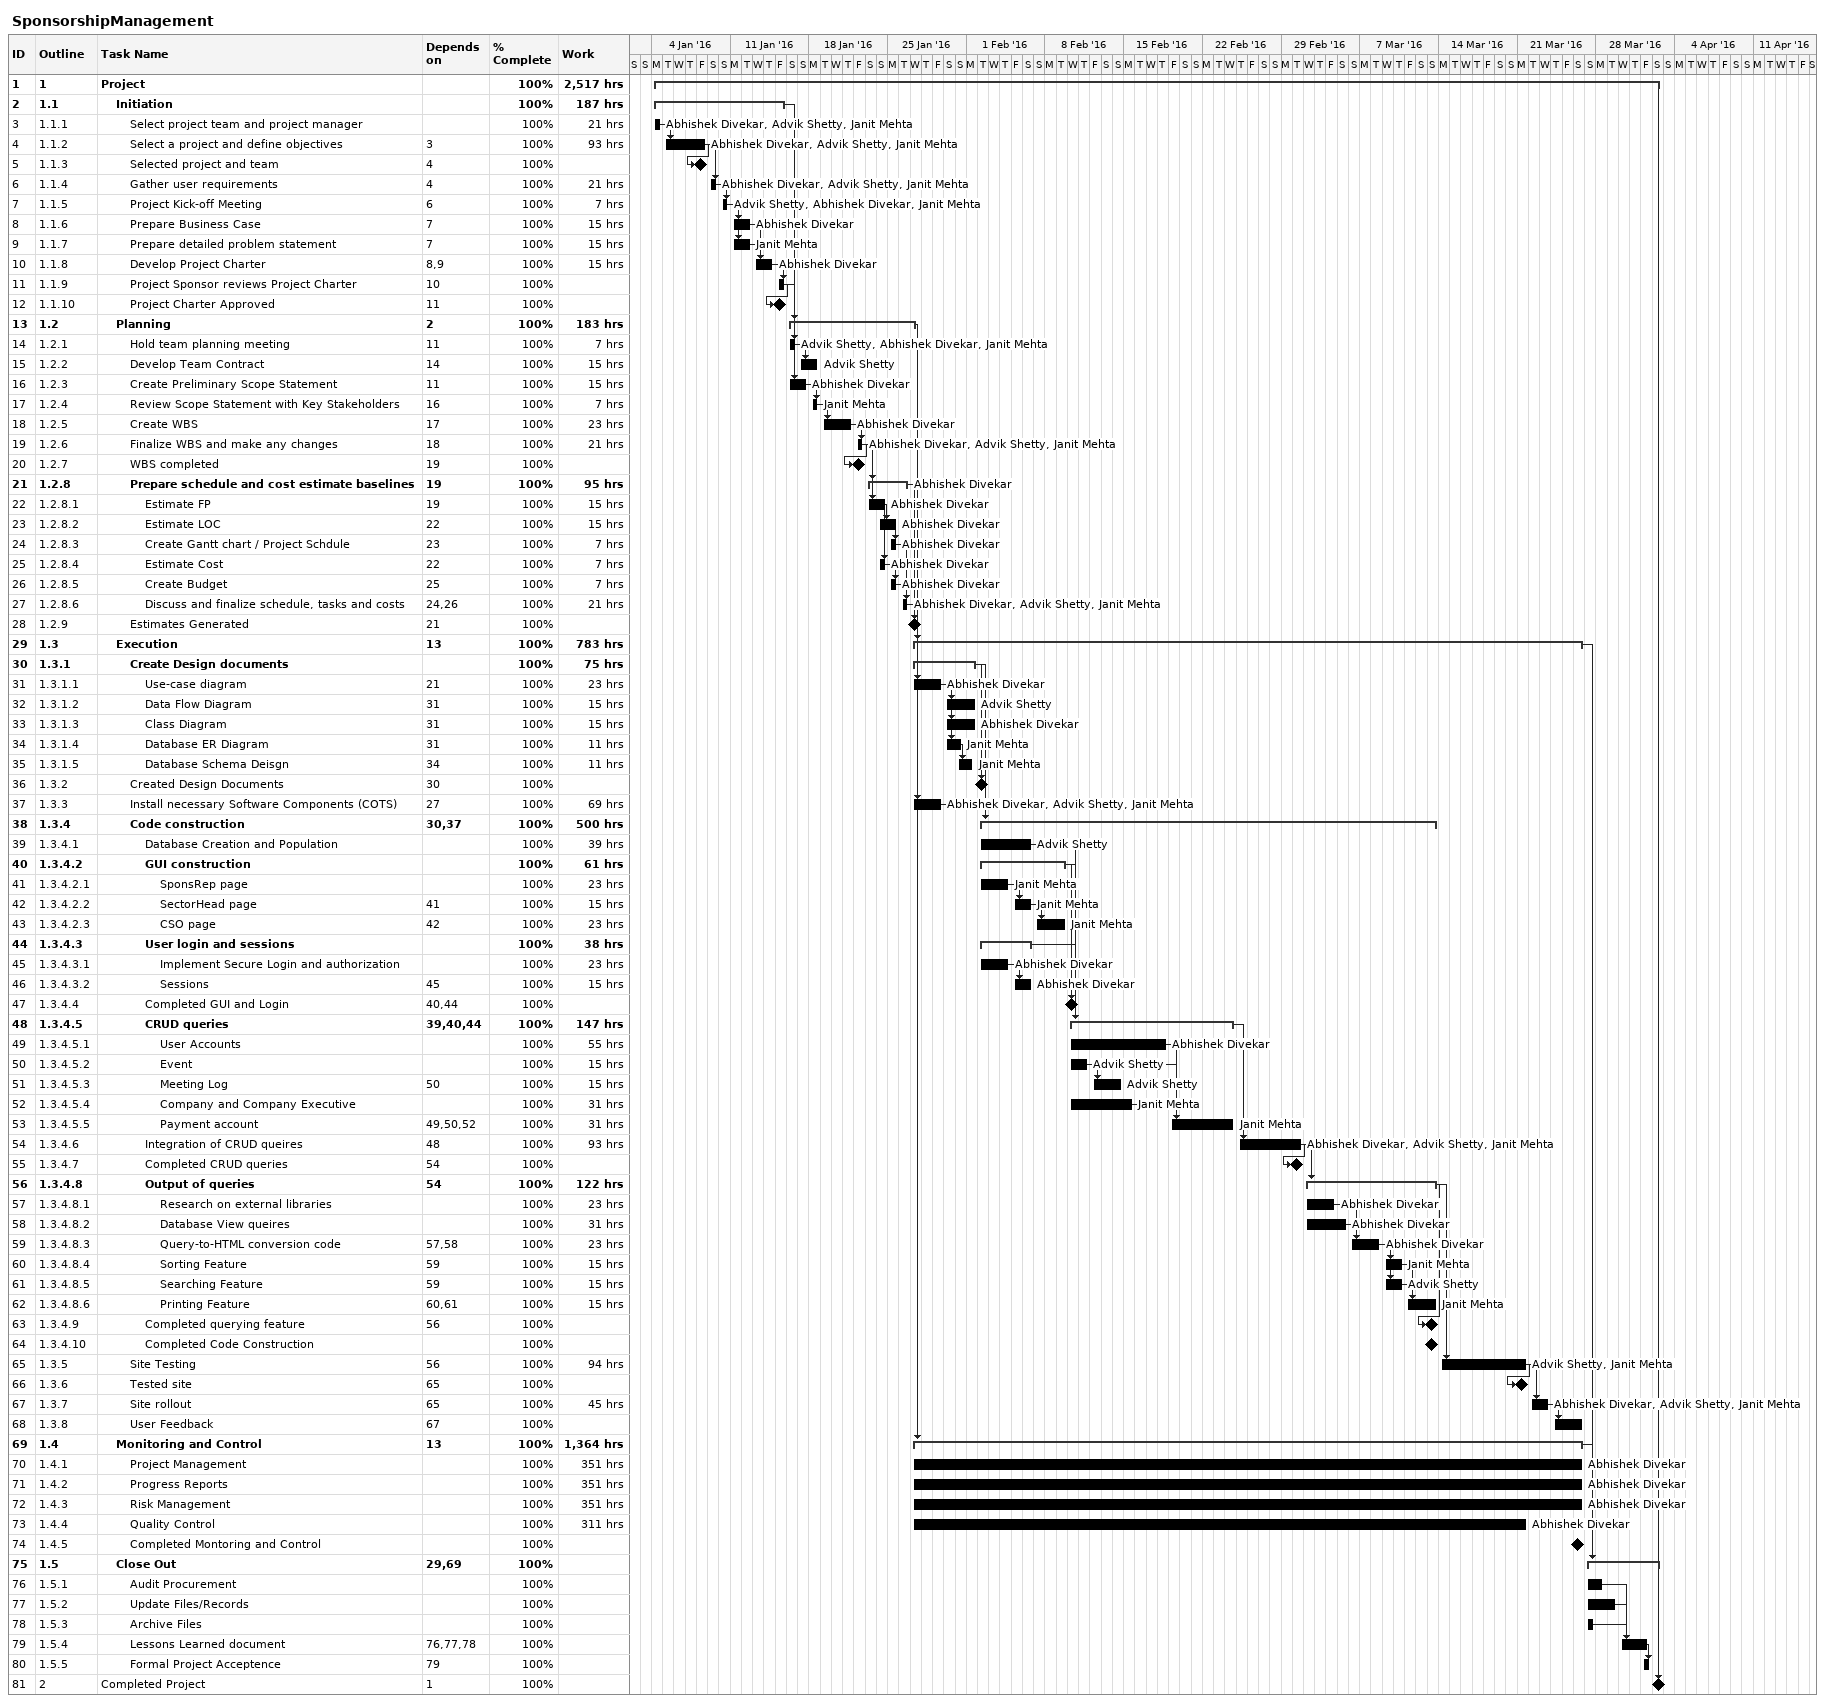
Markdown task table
SponsorshipManagement

| ID | WBS | Task | Start | Finish | Predecessors | Resources | % complete | Work (h) |
|---|---|---|---|---|---|---|---|---|
| 1 | 1 | **Project** | 2016-01-04 | 2016-04-02 |  |  | 100 | 2517 |
| 2 | 1.1 | **Initiation** | 2016-01-04 | 2016-01-15 |  |  | 100 | 187 |
| 3 | 1.1.1 | Select project team and project manager | 2016-01-04 | 2016-01-04 |  | Abhishek Divekar, Advik Shetty, Janit Mehta | 100 | 21 |
| 4 | 1.1.2 | Select a project and define objectives | 2016-01-05 | 2016-01-08 | 3 | Abhishek Divekar, Advik Shetty, Janit Mehta | 100 | 93 |
| 5 | 1.1.3 | Selected project and team (milestone) | 2016-01-08 | 2016-01-08 | 4 |  | 100 |  |
| 6 | 1.1.4 | Gather user requirements | 2016-01-09 | 2016-01-09 | 4 | Abhishek Divekar, Advik Shetty, Janit Mehta | 100 | 21 |
| 7 | 1.1.5 | Project Kick-off Meeting | 2016-01-10 | 2016-01-10 | 6 | Advik Shetty, Abhishek Divekar, Janit Mehta | 100 | 7 |
| 8 | 1.1.6 | Prepare Business Case | 2016-01-11 | 2016-01-12 | 7 | Abhishek Divekar | 100 | 15 |
| 9 | 1.1.7 | Prepare detailed problem statement | 2016-01-11 | 2016-01-12 | 7 | Janit Mehta | 100 | 15 |
| 10 | 1.1.8 | Develop Project Charter | 2016-01-13 | 2016-01-14 | 8, 9 | Abhishek Divekar | 100 | 15 |
| 11 | 1.1.9 | Project Sponsor reviews Project Charter | 2016-01-15 | 2016-01-15 | 10 |  | 100 |  |
| 12 | 1.1.10 | Project Charter Approved (milestone) | 2016-01-15 | 2016-01-15 | 11 |  | 100 |  |
| 13 | 1.2 | **Planning** | 2016-01-16 | 2016-01-27 | 2 |  | 100 | 183 |
| 14 | 1.2.1 | Hold team planning meeting | 2016-01-16 | 2016-01-16 | 11 | Advik Shetty, Abhishek Divekar, Janit Mehta | 100 | 7 |
| 15 | 1.2.2 | Develop Team Contract | 2016-01-17 | 2016-01-18 | 14 | Advik Shetty | 100 | 15 |
| 16 | 1.2.3 | Create Preliminary Scope Statement | 2016-01-16 | 2016-01-17 | 11 | Abhishek Divekar | 100 | 15 |
| 17 | 1.2.4 | Review Scope Statement with Key Stakeholders | 2016-01-18 | 2016-01-18 | 16 | Janit Mehta | 100 | 7 |
| 18 | 1.2.5 | Create WBS | 2016-01-19 | 2016-01-21 | 17 | Abhishek Divekar | 100 | 23 |
| 19 | 1.2.6 | Finalize WBS and make any changes | 2016-01-22 | 2016-01-22 | 18 | Abhishek Divekar, Advik Shetty, Janit Mehta | 100 | 21 |
| 20 | 1.2.7 | WBS completed (milestone) | 2016-01-22 | 2016-01-22 | 19 |  | 100 |  |
| 21 | 1.2.8 | **Prepare schedule and cost estimate baselines** | 2016-01-23 | 2016-01-26 | 19 | Abhishek Divekar | 100 | 95 |
| 22 | 1.2.8.1 | Estimate FP | 2016-01-23 | 2016-01-24 | 19 | Abhishek Divekar | 100 | 15 |
| 23 | 1.2.8.2 | Estimate LOC | 2016-01-24 | 2016-01-25 | 22 | Abhishek Divekar | 100 | 15 |
| 24 | 1.2.8.3 | Create Gantt chart / Project Schdule | 2016-01-25 | 2016-01-25 | 23 | Abhishek Divekar | 100 | 7 |
| 25 | 1.2.8.4 | Estimate Cost | 2016-01-24 | 2016-01-24 | 22 | Abhishek Divekar | 100 | 7 |
| 26 | 1.2.8.5 | Create Budget | 2016-01-25 | 2016-01-25 | 25 | Abhishek Divekar | 100 | 7 |
| 27 | 1.2.8.6 | Discuss and finalize schedule, tasks and costs | 2016-01-26 | 2016-01-26 | 24, 26 | Abhishek Divekar, Advik Shetty, Janit Mehta | 100 | 21 |
| 28 | 1.2.9 | Estimates Generated (milestone) | 2016-01-27 | 2016-01-27 | 21 |  | 100 |  |
| 29 | 1.3 | **Execution** | 2016-01-27 | 2016-03-26 | 13 |  | 100 | 783 |
| 30 | 1.3.1 | **Create Design documents** | 2016-01-27 | 2016-02-01 |  |  | 100 | 75 |
| 31 | 1.3.1.1 | Use-case diagram | 2016-01-27 | 2016-01-29 | 21 | Abhishek Divekar | 100 | 23 |
| 32 | 1.3.1.2 | Data Flow Diagram | 2016-01-30 | 2016-02-01 | 31 | Advik Shetty | 100 | 15 |
| 33 | 1.3.1.3 | Class Diagram | 2016-01-30 | 2016-02-01 | 31 | Abhishek Divekar | 100 | 15 |
| 34 | 1.3.1.4 | Database ER Diagram | 2016-01-30 | 2016-01-31 | 31 | Janit Mehta | 100 | 11 |
| 35 | 1.3.1.5 | Database Schema Deisgn | 2016-01-31 | 2016-02-01 | 34 | Janit Mehta | 100 | 11 |
| 36 | 1.3.2 | Created Design Documents (milestone) | 2016-02-02 | 2016-02-02 | 30 |  | 100 |  |
| 37 | 1.3.3 | Install necessary Software Components (COTS) | 2016-01-27 | 2016-01-29 | 27 | Abhishek Divekar, Advik Shetty, Janit Mehta | 100 | 69 |
| 38 | 1.3.4 | **Code construction** | 2016-02-02 | 2016-03-13 | 30, 37 |  | 100 | 500 |
| 39 | 1.3.4.1 | Database Creation and Population | 2016-02-02 | 2016-02-06 |  | Advik Shetty | 100 | 39 |
| 40 | 1.3.4.2 | **GUI construction** | 2016-02-02 | 2016-02-09 |  |  | 100 | 61 |
| 41 | 1.3.4.2.1 | SponsRep page | 2016-02-02 | 2016-02-04 |  | Janit Mehta | 100 | 23 |
| 42 | 1.3.4.2.2 | SectorHead page | 2016-02-05 | 2016-02-06 | 41 | Janit Mehta | 100 | 15 |
| 43 | 1.3.4.2.3 | CSO page | 2016-02-07 | 2016-02-09 | 42 | Janit Mehta | 100 | 23 |
| 44 | 1.3.4.3 | **User login and sessions** | 2016-02-02 | 2016-02-06 |  |  | 100 | 38 |
| 45 | 1.3.4.3.1 | Implement Secure Login and authorization | 2016-02-02 | 2016-02-04 |  | Abhishek Divekar | 100 | 23 |
| 46 | 1.3.4.3.2 | Sessions | 2016-02-05 | 2016-02-06 | 45 | Abhishek Divekar | 100 | 15 |
| 47 | 1.3.4.4 | Completed GUI and Login (milestone) | 2016-02-10 | 2016-02-10 | 40, 44 |  | 100 |  |
| 48 | 1.3.4.5 | **CRUD queries** | 2016-02-10 | 2016-02-24 | 39, 40, 44 |  | 100 | 147 |
| 49 | 1.3.4.5.1 | User Accounts | 2016-02-10 | 2016-02-18 |  | Abhishek Divekar | 100 | 55 |
| 50 | 1.3.4.5.2 | Event | 2016-02-10 | 2016-02-11 |  | Advik Shetty | 100 | 15 |
| 51 | 1.3.4.5.3 | Meeting Log | 2016-02-12 | 2016-02-14 | 50 | Advik Shetty | 100 | 15 |
| 52 | 1.3.4.5.4 | Company and Company Executive | 2016-02-10 | 2016-02-15 |  | Janit Mehta | 100 | 31 |
| 53 | 1.3.4.5.5 | Payment account | 2016-02-19 | 2016-02-24 | 49, 50, 52 | Janit Mehta | 100 | 31 |
| 54 | 1.3.4.6 | Integration of CRUD queires | 2016-02-25 | 2016-03-01 | 48 | Abhishek Divekar, Advik Shetty, Janit Mehta | 100 | 93 |
| 55 | 1.3.4.7 | Completed CRUD queries (milestone) | 2016-03-01 | 2016-03-01 | 54 |  | 100 |  |
| 56 | 1.3.4.8 | **Output of queries** | 2016-03-02 | 2016-03-13 | 54 |  | 100 | 122 |
| 57 | 1.3.4.8.1 | Research on external libraries | 2016-03-02 | 2016-03-04 |  | Abhishek Divekar | 100 | 23 |
| 58 | 1.3.4.8.2 | Database View queires | 2016-03-02 | 2016-03-05 |  | Abhishek Divekar | 100 | 31 |
| 59 | 1.3.4.8.3 | Query-to-HTML conversion code | 2016-03-06 | 2016-03-08 | 57, 58 | Abhishek Divekar | 100 | 23 |
| 60 | 1.3.4.8.4 | Sorting Feature | 2016-03-09 | 2016-03-10 | 59 | Janit Mehta | 100 | 15 |
| 61 | 1.3.4.8.5 | Searching Feature | 2016-03-09 | 2016-03-10 | 59 | Advik Shetty | 100 | 15 |
| 62 | 1.3.4.8.6 | Printing Feature | 2016-03-11 | 2016-03-13 | 60, 61 | Janit Mehta | 100 | 15 |
| 63 | 1.3.4.9 | Completed querying feature (milestone) | 2016-03-13 | 2016-03-13 | 56 |  | 100 |  |
| 64 | 1.3.4.10 | Completed Code Construction (milestone) | 2016-03-13 | 2016-03-13 |  |  | 100 |  |
| 65 | 1.3.5 | Site Testing | 2016-03-14 | 2016-03-21 | 56 | Advik Shetty, Janit Mehta | 100 | 94 |
| 66 | 1.3.6 | Tested site (milestone) | 2016-03-21 | 2016-03-21 | 65 |  | 100 |  |
| 67 | 1.3.7 | Site rollout | 2016-03-22 | 2016-03-23 | 65 | Abhishek Divekar, Advik Shetty, Janit Mehta | 100 | 45 |
| 68 | 1.3.8 | User Feedback | 2016-03-24 | 2016-03-26 | 67 |  | 100 |  |
| 69 | 1.4 | **Monitoring and Control** | 2016-01-27 | 2016-03-26 | 13 |  | 100 | 1364 |
| 70 | 1.4.1 | Project Management | 2016-01-27 | 2016-03-26 |  | Abhishek Divekar | 100 | 351 |
| 71 | 1.4.2 | Progress Reports | 2016-01-27 | 2016-03-26 |  | Abhishek Divekar | 100 | 351 |
| 72 | 1.4.3 | Risk Management | 2016-01-27 | 2016-03-26 |  | Abhishek Divekar | 100 | 351 |
| 73 | 1.4.4 | Quality Control | 2016-01-27 | 2016-03-21 |  | Abhishek Divekar | 100 | 311 |
| 74 | 1.4.5 | Completed Montoring and Control (milestone) | 2016-03-26 | 2016-03-26 |  |  | 100 |  |
| 75 | 1.5 | **Close Out** | 2016-03-27 | 2016-04-02 | 29, 69 |  | 100 |  |
| 76 | 1.5.1 | Audit Procurement | 2016-03-27 | 2016-03-28 |  |  | 100 |  |
| 77 | 1.5.2 | Update Files/Records | 2016-03-27 | 2016-03-29 |  |  | 100 |  |
| 78 | 1.5.3 | Archive Files | 2016-03-27 | 2016-03-27 |  |  | 100 |  |
| 79 | 1.5.4 | Lessons Learned document | 2016-03-30 | 2016-04-01 | 76, 77, 78 |  | 100 |  |
| 80 | 1.5.5 | Formal Project Acceptence | 2016-04-01 | 2016-04-01 | 79 |  | 100 |  |
| 81 | 2 | Completed Project (milestone) | 2016-04-02 | 2016-04-02 | 1 |  | 100 |  |
